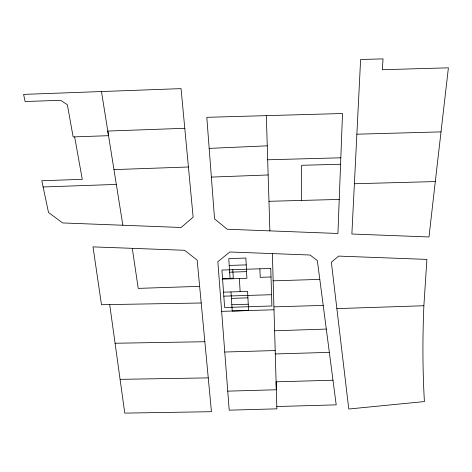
<?xml version="1.0" encoding="UTF-8"?>
<svg xmlns="http://www.w3.org/2000/svg" width="472" height="472" viewBox="0 0 472 472"><rect width="100%" height="100%" fill="white"/><g stroke="black" fill="none" stroke-linecap="round" stroke-linejoin="round"><path stroke-width="0.71" d="M301.455 200.441L301.655 165.3L340.577 164.244L342.519 113.51L206.801 117.316L214.565 218.931L227.227 229.244L337.928 233.481L340.577 164.244M423.88 305.738C422.534 337.156 422.564 368.626 424.316 400.026L424.428 401.566L348.778 409.006L331.356 262.22L338.636 256.095L426.9 259.405L423.88 305.738L336.861 308.611M435.29 181.572L448.4 67.826L382.32 69.72L383.046 58.888L360.614 59.484L351.87 234.012L428.995 236.968L435.29 181.572L354.389 183.744M209.179 148.385L267.258 145.83M211.373 177.1L268.155 174.964M74.641 136.874L82.275 179.336L41.807 180.741L48.498 212.471L62.652 222.937L181.124 227.48L193.131 217.167L184.788 128.295L107.793 131.057L122.856 225.244M113.953 169.607L188.411 166.994M43.117 186.965L116.324 184.416M229.209 265.447L246.219 264.88M229.657 272.185L246.567 271.63M222.53 278.574L233.304 278.22L232.767 269.695M271.017 276.981L260.225 277.335L259.883 268.798M222.572 279.094L246.909 278.297L245.865 258.054L228.755 258.627L230.1 278.846M199.638 286.345L138.219 288.386L132.29 248.337L93.013 246.88L101.48 304.706L201.202 303M274.592 330.772L326.299 329.072M223.527 292.186L247.588 291.407L248.573 310.517L232.236 311.036L230.967 291.944M231.392 298.381L247.918 297.85M231.817 304.747L248.248 304.216M273.135 280.822L319.804 279.4M223.816 296.162L271.559 294.705M273.89 306.859L323.208 305.408M221.651 311.355L273.984 309.779M224.76 352.029L275.17 350.548M275.264 353.941L329.344 352.377M332.984 380.214L276.09 381.836L276.881 408.835L229.203 410.174L217.846 261.695L229.823 251.989L310.033 255.022L317.343 260.544L336.206 404.858L276.81 406.522M227.746 391.146L276.327 389.766L272.368 253.588M356.873 134.201L441.019 131.877M267.683 159.778L340.819 157.801M268.963 201.296L339.232 199.438M115.074 343.25L204.854 341.728M120.089 379.346L208.258 377.889M132.29 248.337L184.611 250.296L197.166 260.107L211.438 411.696L124.773 413.112L109.699 304.57M101.468 91.544L108.53 135.676L73.13 136.927L67.372 104.737L60.628 100.318L25.099 101.515L23.6 94.4L181.042 88.624L184.788 128.295M239.375 278.545L240.136 291.649M266.326 115.64L269.878 230.873M270.757 268.444L221.911 270.055L224.642 307.49L271.901 305.974L270.757 268.444"/></g></svg>
